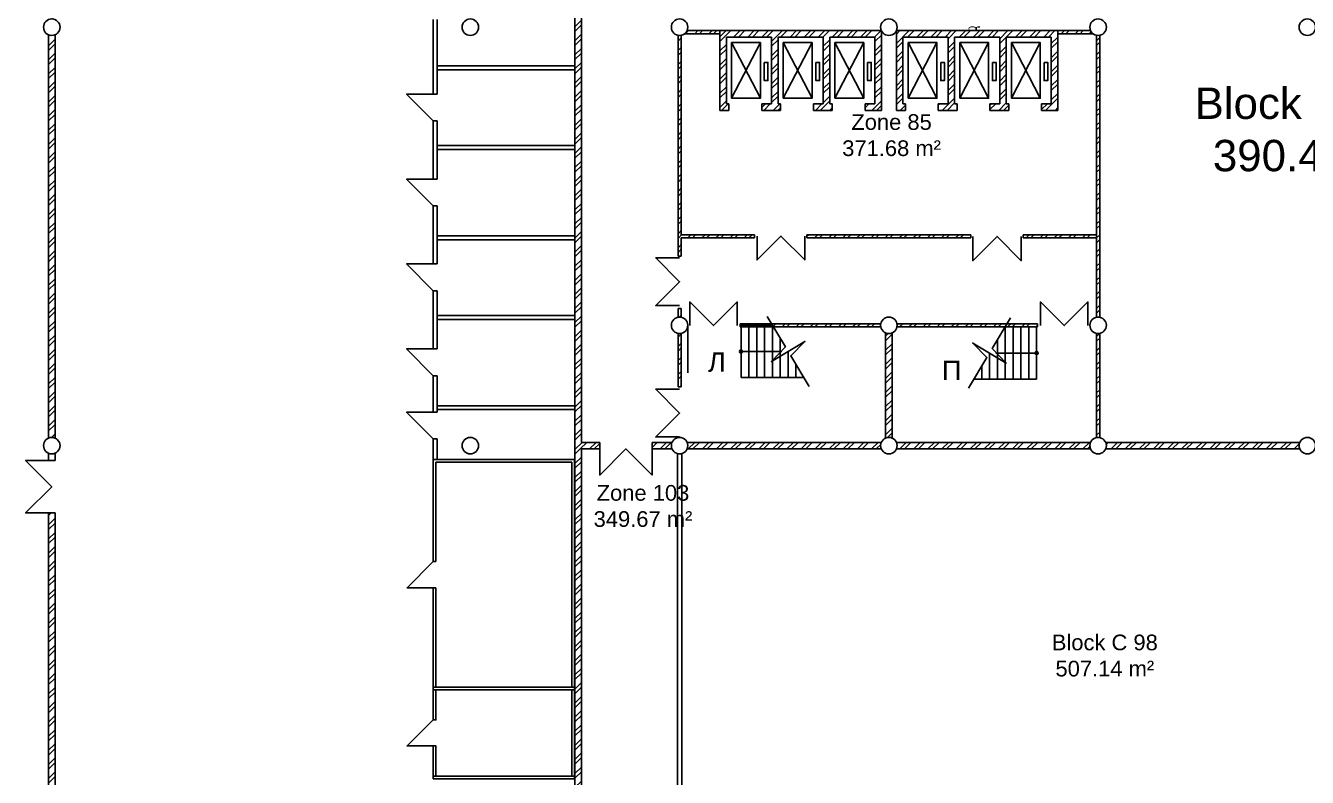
# Model space of a CAD drawing. Header units: metres. Extents: x 183920 to 185578, y 20757 to 21440.
# Drawn here: x 184386.37 to 184435.37, y 20862.68 to 20891.42 of the extents above; entities that cross this region are included whole.
import ezdxf

# ---------------------------------------------------------------- set-up
doc = ezdxf.new("R2010")
doc.units = ezdxf.units.M
for name, pattern in [('RayonDimensionSideLines', [0.02, 0, -0.02]), ('Style_10', [0]), ('Style_13', [0]), ('Style_9', [0])]:
    doc.linetypes.add(name, pattern=pattern)
for name, color, linetype, true_color in [('0_1', 7, 'Continuous', 0x000000), ('brick', 12, 'Continuous', 0xbd0000), ('COLON', 5, 'Continuous', 0x0000ff), ('COOL', 4, 'Continuous', 0x00ffff), ('DOORS', 8, 'Continuous', 0x414141), ('DRAW', 7, 'Continuous', 0xffffff), ('GKL', 5, 'Continuous', 0x0000ff), ('Import - Page 1', 7, 'Continuous', 0xff1493), ('Imported Drawing', 7, 'Continuous', 0x957bfc), ('Sanita', 4, 'Continuous', 0x00ffff), ('TEXT', 2, 'Continuous', 0xffff00), ('WALL', 7, 'Continuous', 0x000000), ('Zoning', 7, 'Continuous', 0x47d2e2)]:
    doc.layers.add(name, color=color, linetype=linetype, true_color=true_color)
doc.styles.add('Style_11', font='', dxfattribs={"height": 1.2})
doc.styles.add('Style_3', font='', dxfattribs={"height": 0.7417068750000001})
doc.styles.add('Style_31', font='', dxfattribs={"height": 0.288})
doc.styles.add('Zone text style', font='', dxfattribs={"height": 0.6})
doc.styles.get('Style_11').set_extended_font_data('arial')
doc.styles.get('Style_3').set_extended_font_data('arial')
doc.styles.get('Style_31').set_extended_font_data('arial')
doc.styles.get('Zone text style').set_extended_font_data('arial')
doc.dimstyles.new('Style_11', dxfattribs={"dimtxt": 0.288, "dimasz": 0.002, "dimexe": 0.002, "dimexo": 0, "dimgap": 0.001, "dimtad": 0, "dimtih": 1, "dimtoh": 1, "dimdec": 0, "dimrnd": 1, "dimzin": 0, "dimdsep": 46, "dimtxsty": 'Style_31', "dimcen": 0.09, "dimadec": 0, "dimazin": 0, "dimtfac": 1, "dimtdec": 4, "dimtix": 1, "dimtofl": 0, "dimtmove": 2, "dimatfit": 3, "dimfxl": 1, "dimtolj": 1, "dimtzin": 0, "dimlwd": 5, "dimlwe": 5, "dimarcsym": 0})
pattern_1 = [(45, (-3.600000000000116, 82), (-0.2694076836320746, 0.2694076836320746), []), (45, (-3.420394800000009, 82), (-0.2694076836320746, 0.2694076836320746), [])]

# ---------------------------------------------------------------- blocks, each defined once
blk = doc.blocks.new('*D94')
at = {"layer": 'Defpoints', "color": 0}
for p in [(184422.7016411919, 20891.23154259391), (184422.8523106351, 20891.36154259391), (184422.8523106351, 20891.23154259391)]:
    blk.add_point(p, dxfattribs=at)
at = {"layer": 'Sanita', "color": 0, "linetype": 'RayonDimensionSideLines', "lineweight": 5}
for p, q in [((184422.8523106351, 20891.36154259391), (184422.6996411919, 20891.36154259391)), ((184422.8523106351, 20891.23154259391), (184422.6996411919, 20891.23154259391))]:
    blk.add_line(p, q, dxfattribs=at)
at = {"layer": 'Sanita', "color": 0, "lineweight": 5}
blk.add_line((184422.7016411919, 20891.35954259391), (184422.7016411919, 20891.23354259391), dxfattribs=at)
at = {"layer": 'Sanita', "color": 0}
for points in [[(184422.7019745252, 20891.35954259391), (184422.7013078585, 20891.35954259391), (184422.7016411919, 20891.36154259391)], [(184422.7013078585, 20891.23354259391), (184422.7019745252, 20891.23354259391), (184422.7016411919, 20891.23154259391)]]:
    blk.add_solid(points, dxfattribs=at)
at = {"layer": 'Sanita', "color": 0, "insert": (184422.5566411919, 20891.29654259391), "char_height": 0.288, "attachment_point": 5, "rotation": 270, "style": 'Style_31'}
blk.add_mtext('\\A1;0 ', dxfattribs=at)

msp = doc.modelspace()

# ---------------------------------------------------------------- hatches: boundary and pattern name
at = {"layer": 'DRAW'}
h = msp.add_hatch(dxfattribs=at)
h.set_pattern_fill('PATTERN_0', color=256, scale=0.04, style=0, pattern_type=2)
h.set_pattern_definition(pattern_1)
edge = h.paths.add_edge_path(flags=0)
edge.add_line((184407.3674337186, 20875.23654259391), (184407.3674337186, 20909.23654259391))
edge.add_line((184407.3674337186, 20909.23654259391), (184403.6011001476, 20909.23654259391))
edge.add_arc((184403.3674337187, 20909.36154259386), 0.2649999999858998, 331.8554187007965, 360.0000000096405)
edge.add_arc((184403.3674337187, 20909.36154259395), 0.2649999999926821, 359.9999999907272, 388.1445812988359)
edge.add_line((184403.6011001476, 20909.48654259391), (184407.4974337186, 20909.48654259391))
edge.add_line((184407.4974337186, 20909.48654259391), (184407.6174337186, 20909.48654259391))
edge.add_line((184407.6174337186, 20909.48654259391), (184407.6174337186, 20875.48654259391))
edge.add_line((184407.6174337186, 20875.48654259391), (184408.3174337187, 20875.48654259391))
edge.add_line((184408.3174337187, 20875.48654259391), (184408.3174337187, 20875.23654259391))
edge.add_line((184408.3174337187, 20875.23654259391), (184407.6174337186, 20875.23654259391))
edge.add_line((184407.6174337186, 20875.23654259391), (184407.3674337186, 20875.23654259391))
edge.add_line((184407.3674337186, 20875.23654259391), (184407.3674337186, 20875.23654259391))
h = msp.add_hatch(dxfattribs=at)
h.set_pattern_fill('PATTERN_5', color=256, scale=0.04, style=0, pattern_type=2)
h.set_pattern_definition([(45, (-3.6, 82), (-0.2694076836320746, 0.2694076836320746), []), (45, (-3.420394800000009, 82), (-0.2694076836320746, 0.2694076836320746), [])])
edge = h.paths.add_edge_path(flags=0)
edge.add_arc((184387.3674337186, 20891.36154259391), 0.3149999999999634, 246.6201318842816, 293.3798681157184, ccw=False)
edge.add_line((184387.2424337186, 20891.07240594802), (184387.2424337186, 20875.65067923981))
edge.add_arc((184387.3674337186, 20875.36154259392), 0.3149999999990466, 66.62013188420951, 113.37986811579049, ccw=False)
edge.add_line((184387.4924337186, 20875.65067923981), (184387.4924337186, 20891.07240594802))
edge.add_line((184387.4924337186, 20891.07240594802), (184387.4924337186, 20891.07240594802))
edge = h.paths.add_edge_path(flags=0)
edge.add_line((184387.4924337186, 20899.36154259391), (184387.2424337186, 20899.36154259391))
edge.add_line((184387.2424337186, 20899.36154259391), (184387.2424337186, 20891.65067923981))
edge.add_spline(control_points=[(184387.2424337186, 20891.65067923981), (184387.3230891168, 20891.68554830574), (184387.4117783205, 20891.68554830575), (184387.4924337186, 20891.65067923981)], knot_values=[0, 0, 0, 0, 1, 1, 1, 1], degree=3, periodic=0)
edge.add_line((184387.4924337186, 20891.65067923981), (184387.4924337186, 20899.36154259391))
h = msp.add_hatch(dxfattribs=at)
h.set_pattern_fill('PATTERN_0', color=256, scale=0.04, style=0, pattern_type=2)
h.set_pattern_definition(pattern_1)
edge = h.paths.add_edge_path(flags=0)
edge.add_line((184412.9055103839, 20891.23154259391), (184411.6543570534, 20891.23154259391))
edge.add_arc((184411.3674337187, 20891.36154259388), 0.3149999999865073, 307.47199518745805, 335.62554204258583, ccw=False)
edge.add_line((184411.5590713976, 20891.11154259391), (184412.9055103839, 20891.11154259391))
edge.add_line((184412.9055103839, 20891.11154259391), (184412.9055103839, 20891.23154259391))
edge.add_line((184412.9055103839, 20891.23154259391), (184412.9055103839, 20891.23154259391))
h.paths.add_polyline_path([(184419.0805103839, 20891.23154259391), (184412.9055103839, 20891.23154259391), (184412.9055103839, 20888.18154259391), (184413.2505103839, 20888.18154259391), (184413.2505103839, 20888.43154259391), (184413.1555103839, 20888.43154259391), (184413.1555103839, 20890.98154259391), (184414.8805103839, 20890.98154259391), (184414.8805103839, 20888.43154259391), (184414.5105103839, 20888.43154259391), (184414.5105103839, 20888.18154259391), (184415.2255103839, 20888.18154259391), (184415.2255103839, 20888.43154259391), (184415.1305103839, 20888.43154259391), (184415.1305103839, 20890.98154259391), (184416.8555103839, 20890.98154259391), (184416.8555103839, 20888.43154259391), (184416.4855103839, 20888.43154259391), (184416.4855103839, 20888.18154259391), (184417.2005103839, 20888.18154259391), (184417.2005103839, 20888.43154259391), (184417.1055103839, 20888.43154259391), (184417.1055103839, 20890.98154259391), (184418.8305103839, 20890.98154259391), (184418.8305103839, 20888.43154259391), (184418.4605103839, 20888.43154259391), (184418.4605103839, 20888.18154259391), (184419.0805103839, 20888.18154259391), (184419.0805103839, 20891.23154259391)], flags=0)
h = msp.add_hatch(dxfattribs=at)
h.set_pattern_fill('PATTERN_0', color=256, scale=0.04, style=0, pattern_type=2)
h.set_pattern_definition(pattern_1)
h.paths.add_polyline_path([(184425.8293570534, 20891.23154259391), (184419.6543570534, 20891.23154259391), (184419.6543570534, 20888.18154259391), (184419.9993570534, 20888.18154259391), (184419.9993570534, 20888.43154259391), (184419.9043570534, 20888.43154259391), (184419.9043570534, 20890.98154259391), (184421.6293570534, 20890.98154259391), (184421.6293570534, 20888.43154259391), (184421.2593570534, 20888.43154259391), (184421.2593570534, 20888.18154259391), (184421.9743570534, 20888.18154259391), (184421.9743570534, 20888.43154259391), (184421.8793570534, 20888.43154259391), (184421.8793570534, 20890.98154259391), (184423.6043570534, 20890.98154259391), (184423.6043570534, 20888.43154259391), (184423.2343570534, 20888.43154259391), (184423.2343570534, 20888.18154259391), (184423.9493570534, 20888.18154259391), (184423.9493570534, 20888.43154259391), (184423.8543570534, 20888.43154259391), (184423.8543570534, 20890.98154259391), (184425.5793570534, 20890.98154259391), (184425.5793570534, 20888.43154259391), (184425.2093570534, 20888.43154259391), (184425.2093570534, 20888.18154259391), (184425.8293570534, 20888.18154259391), (184425.8293570534, 20891.23154259391)], flags=0)
h = msp.add_hatch(dxfattribs=at)
h.set_pattern_fill('PATTERN_0', color=256, scale=0.04, style=0, pattern_type=2)
h.set_pattern_definition(pattern_1)
edge = h.paths.add_edge_path(flags=0)
edge.add_line((184427.0805103839, 20891.23154259391), (184425.8293570534, 20891.23154259391))
edge.add_line((184425.8293570534, 20891.23154259391), (184425.8293570534, 20891.11154259391))
edge.add_line((184425.8293570534, 20891.11154259391), (184427.1757960397, 20891.11154259391))
edge.add_arc((184427.3674337187, 20891.36154259394), 0.3150000000238998, 204.3744579659453, 232.5280048210559, ccw=False)
edge.add_line((184427.0805103839, 20891.23154259391), (184427.0805103839, 20891.23154259391))
edge = h.paths.add_edge_path(flags=0)
edge.add_arc((184427.3674337186, 20891.36154259398), 0.3150000000641739, 259.01942457238783, 280.98057542761217, ccw=False)
edge.add_line((184427.3074337186, 20891.05230967199), (184427.3074337186, 20880.27077551583))
edge.add_arc((184427.3674337186, 20879.96154259385), 0.3150000000641739, 79.01942457238789, 100.98057542761222, ccw=False)
edge.add_line((184427.4274337187, 20880.27077551583), (184427.4274337187, 20891.05230967199))
edge.add_line((184427.4274337187, 20891.05230967199), (184427.4274337187, 20891.05230967199))
h = msp.add_hatch(dxfattribs=at)
h.set_pattern_fill('PATTERN_0', color=256, scale=0.04, style=0, pattern_type=2)
h.set_pattern_definition(pattern_1)
edge = h.paths.add_edge_path(flags=0)
edge.add_arc((184411.3674337186, 20891.36154259398), 0.3150000000640976, 259.0194246001772, 280.98057545540695, ccw=False)
edge.add_line((184411.3074337188, 20891.05230967196), (184411.3074337187, 20882.60600317081))
edge.add_line((184411.3074337187, 20882.60600317081), (184411.4274337187, 20882.60600317081))
edge.add_line((184411.4274337187, 20882.60600317081), (184411.4274337187, 20883.30154259391))
edge.add_line((184411.4274337187, 20883.30154259391), (184414.2375461641, 20883.30154259391))
edge.add_line((184414.2375461641, 20883.30154259391), (184414.2375461641, 20883.42154259391))
edge.add_line((184414.2375461641, 20883.42154259391), (184411.4274337187, 20883.42154259391))
edge.add_line((184411.4274337187, 20883.42154259391), (184411.4274337188, 20891.05230967202))
edge.add_line((184411.4274337188, 20891.05230967202), (184411.4274337188, 20891.05230967202))
h.paths.add_polyline_path([(184422.4977481762, 20883.42154259391), (184416.2375461641, 20883.42154259391), (184416.2375461641, 20883.30154259391), (184422.4977481762, 20883.30154259391), (184422.4977481762, 20883.42154259391)], flags=0)
h = msp.add_hatch(dxfattribs=at)
h.set_pattern_fill('PATTERN_0', color=256, scale=0.04, style=0, pattern_type=2)
h.set_pattern_definition(pattern_1)
h.paths.add_polyline_path([(184427.3074337186, 20883.42154259391), (184424.4977481762, 20883.42154259391), (184424.4977481762, 20883.30154259391), (184427.3074337186, 20883.30154259391), (184427.3074337186, 20883.42154259391)], flags=0)
h = msp.add_hatch(dxfattribs=at)
h.set_pattern_fill('PATTERN_0', color=256, scale=0.04, style=0, pattern_type=2)
h.set_pattern_definition(pattern_1)
edge = h.paths.add_edge_path(flags=0)
edge.add_line((184411.4274337187, 20880.60600317081), (184411.3074337186, 20880.60600317081))
edge.add_line((184411.3074337186, 20880.60600317081), (184411.3074337186, 20880.27077551583))
edge.add_arc((184411.3674337186, 20879.96154259385), 0.3150000000641739, 79.01942457238789, 100.98057542761222, ccw=False)
edge.add_line((184411.4274337187, 20880.27077551583), (184411.4274337187, 20880.60600317081))
edge.add_line((184411.4274337187, 20880.60600317081), (184411.4274337187, 20880.60600317081))
edge = h.paths.add_edge_path(flags=0)
edge.add_arc((184411.3674337186, 20879.96154259397), 0.315000000064174, 259.0194245723879, 280.98057542761217, ccw=False)
edge.add_line((184411.3074337186, 20879.65230967199), (184411.3074337186, 20877.92133939767))
edge.add_line((184411.3074337186, 20877.92133939767), (184411.4274337187, 20877.73046502602))
edge.add_line((184411.4274337187, 20877.73046502602), (184411.4274337187, 20879.65230967199))
edge.add_line((184411.4274337187, 20879.65230967199), (184411.4274337187, 20879.65230967199))
h.paths.add_polyline_path([(184411.4274337187, 20877.73046502602), (184411.3074337186, 20877.92133939767), (184411.3074337186, 20877.61154259391), (184411.4274337187, 20877.61154259391), (184411.4274337187, 20877.73046502602)], flags=0)
h = msp.add_hatch(dxfattribs=at)
h.set_pattern_fill('PATTERN_0', color=256, scale=0.04, style=0, pattern_type=2)
h.set_pattern_definition(pattern_1)
edge = h.paths.add_edge_path(flags=0)
edge.add_arc((184411.3674337187, 20875.36154259382), 0.3149999999796395, 336.6201319012836, 360.000000017073)
edge.add_arc((184411.3674337187, 20875.361542594), 0.314999999980621, 359.999999982964, 383.3798680986795)
edge.add_line((184411.6565703646, 20875.48654259391), (184419.0782970728, 20875.48654259391))
edge.add_arc((184419.3674337187, 20875.36154259393), 0.3149999999947218, 156.6201318885111, 180.0000000042605)
edge.add_arc((184419.3674337187, 20875.36154259389), 0.3149999999948597, 179.9999999957447, 203.3798681114838)
edge.add_line((184419.0782970728, 20875.23654259391), (184411.6565703646, 20875.23654259391))
edge.add_line((184411.6565703646, 20875.23654259391), (184411.6565703646, 20875.23654259391))
edge.add_line((184411.6565703646, 20875.23654259391), (184411.6565703646, 20875.23654259391))
edge = h.paths.add_edge_path(flags=0)
edge.add_arc((184419.3674337187, 20875.36154259382), 0.3149999999803135, 336.620131901309, 360.0000000170476)
edge.add_arc((184419.3674337187, 20875.361542594), 0.3149999999804691, 359.9999999829582, 383.3798680986851)
edge.add_line((184419.6565703646, 20875.48654259391), (184427.0782970728, 20875.48654259391))
edge.add_arc((184427.3674337187, 20875.36154259393), 0.3149999999954662, 156.620131888539, 180.0000000042325)
edge.add_arc((184427.3674337187, 20875.36154259389), 0.3149999999944064, 179.9999999957276, 203.3798681115009)
edge.add_line((184427.0782970728, 20875.23654259391), (184419.6565703646, 20875.23654259391))
edge.add_line((184419.6565703646, 20875.23654259391), (184419.6565703646, 20875.23654259391))
edge = h.paths.add_edge_path(flags=0)
edge.add_arc((184419.3674337186, 20875.36154259391), 0.3149999999999993, 66.62013188428438, 113.3798681157156, ccw=False)
edge.add_line((184419.4924337186, 20875.65067923981), (184419.4924337186, 20879.67240594802))
edge.add_arc((184419.3674337186, 20879.96154259392), 0.3149999999999999, 246.6201318842844, 293.3798681157155, ccw=False)
edge.add_line((184419.2424337186, 20879.67240594802), (184419.2424337186, 20875.65067923981))
edge.add_line((184419.2424337186, 20875.65067923981), (184419.2424337186, 20875.65067923981))
edge = h.paths.add_edge_path(flags=0)
edge.add_line((184413.6824337186, 20880.02154259391), (184419.0582007967, 20880.02154259391))
edge.add_arc((184419.3674337186, 20879.96154259405), 0.3149999999737261, 169.0194245978062, 180.0000000254398)
edge.add_arc((184419.3674337187, 20879.96154259377), 0.3149999999944932, 179.9999999742616, 190.9805754018307)
edge.add_line((184419.0582007967, 20879.90154259391), (184413.6824337186, 20879.90154259391))
edge.add_line((184413.6824337186, 20879.90154259391), (184413.6824337186, 20880.02154259391))
edge.add_line((184413.6824337186, 20880.02154259391), (184413.6824337186, 20880.02154259391))
edge = h.paths.add_edge_path(flags=0)
edge.add_line((184419.6766666406, 20880.02154259391), (184425.0524337187, 20880.02154259391))
edge.add_line((184425.0524337187, 20880.02154259391), (184425.0524337187, 20879.90154259391))
edge.add_line((184425.0524337187, 20879.90154259391), (184419.6766666406, 20879.90154259391))
edge.add_arc((184419.3674337186, 20879.96154259377), 0.3149999999938797, 349.0194245981586, 360.0000000257492)
edge.add_arc((184419.3674337187, 20879.96154259405), 0.3149999999743388, 359.9999999745709, 370.9805754021831)
edge.add_line((184419.6766666406, 20880.02154259391), (184419.6766666406, 20880.02154259391))
edge = h.paths.add_edge_path(flags=0)
edge.add_arc((184427.3674337187, 20875.36154259385), 0.3150000000641722, 79.01942457412468, 100.98057542934919, ccw=False)
edge.add_line((184427.4274337187, 20875.67077551583), (184427.4274337187, 20879.65230967199))
edge.add_arc((184427.3674337186, 20879.96154259397), 0.3150000000641741, 259.0194245723879, 280.98057542761217, ccw=False)
edge.add_line((184427.3074337186, 20879.65230967199), (184427.3074337186, 20875.67077551583))
edge.add_line((184427.3074337186, 20875.67077551583), (184427.3074337186, 20875.67077551583))
edge = h.paths.add_edge_path(flags=0)
edge.add_line((184410.3174337187, 20875.23654259391), (184410.3174337187, 20875.48654259391))
edge.add_line((184410.3174337187, 20875.48654259391), (184411.0782970728, 20875.48654259391))
edge.add_arc((184411.3674337187, 20875.36154259393), 0.3149999999951727, 156.620131888528, 180.0000000042436)
edge.add_arc((184411.3674337187, 20875.36154259389), 0.3149999999944067, 179.9999999957276, 203.3798681115009)
edge.add_line((184411.0782970728, 20875.23654259391), (184410.3174337187, 20875.23654259391))
edge.add_line((184410.3174337187, 20875.23654259391), (184410.3174337187, 20875.23654259391))
h = msp.add_hatch(dxfattribs=at)
h.set_pattern_fill('PATTERN_0', color=256, scale=0.04, style=0, pattern_type=2)
h.set_pattern_definition(pattern_1)
edge = h.paths.add_edge_path(flags=0)
edge.add_line((184411.6565703646, 20875.48654259391), (184419.0782970728, 20875.48654259391))
edge.add_arc((184419.3674337187, 20875.36154259393), 0.314999999994719, 156.6201318885109, 180.0000000042606)
edge.add_arc((184419.3674337187, 20875.36154259389), 0.3149999999948587, 179.9999999957447, 203.3798681114838)
edge.add_line((184419.0782970728, 20875.23654259391), (184411.6565703646, 20875.23654259391))
edge.add_arc((184411.3674337187, 20875.36154259382), 0.3149999999801614, 336.6201319013032, 360.0000000170534)
edge.add_arc((184411.3674337187, 20875.361542594), 0.3149999999806218, 359.999999982964, 383.3798680986794)
edge.add_line((184411.6565703646, 20875.48654259391), (184411.6565703646, 20875.48654259391))
edge = h.paths.add_edge_path(flags=0)
edge.add_line((184419.6565703646, 20875.48654259391), (184427.0782970728, 20875.48654259391))
edge.add_arc((184427.3674337187, 20875.36154259393), 0.314999999995479, 156.6201318885395, 180.000000004232)
edge.add_arc((184427.3674337187, 20875.36154259389), 0.3149999999944098, 179.9999999957278, 203.3798681115007)
edge.add_line((184427.0782970728, 20875.23654259391), (184419.6565703646, 20875.23654259391))
edge.add_arc((184419.3674337187, 20875.36154259382), 0.3149999999803135, 336.620131901309, 360.0000000170476)
edge.add_arc((184419.3674337187, 20875.361542594), 0.3149999999804691, 359.9999999829582, 383.3798680986851)
edge.add_line((184419.6565703646, 20875.48654259391), (184419.6565703646, 20875.48654259391))
edge = h.paths.add_edge_path(flags=0)
edge.add_arc((184419.3674337186, 20875.36154259391), 0.3150000000000039, 66.62013188428489, 113.37986811571531, ccw=False)
edge.add_line((184419.4924337186, 20875.65067923981), (184419.4924337186, 20879.67240594802))
edge.add_arc((184419.3674337186, 20879.96154259392), 0.3149999999999999, 246.6201318842844, 293.3798681157155, ccw=False)
edge.add_line((184419.2424337186, 20879.67240594802), (184419.2424337186, 20875.65067923981))
edge.add_line((184419.2424337186, 20875.65067923981), (184419.2424337186, 20875.65067923981))
edge = h.paths.add_edge_path(flags=0)
edge.add_line((184413.6824337186, 20880.02154259391), (184419.0582007967, 20880.02154259391))
edge.add_arc((184419.3674337186, 20879.96154259405), 0.3149999999737261, 169.0194245978062, 180.0000000254398)
edge.add_arc((184419.3674337187, 20879.96154259377), 0.3149999999944932, 179.9999999742616, 190.9805754018307)
edge.add_line((184419.0582007967, 20879.90154259391), (184413.6824337186, 20879.90154259391))
edge.add_line((184413.6824337186, 20879.90154259391), (184413.6824337186, 20880.02154259391))
edge.add_line((184413.6824337186, 20880.02154259391), (184413.6824337186, 20880.02154259391))
edge = h.paths.add_edge_path(flags=0)
edge.add_line((184419.6766666406, 20880.02154259391), (184425.0524337187, 20880.02154259391))
edge.add_line((184425.0524337187, 20880.02154259391), (184425.0524337187, 20879.90154259391))
edge.add_line((184425.0524337187, 20879.90154259391), (184419.6766666406, 20879.90154259391))
edge.add_arc((184419.3674337186, 20879.96154259377), 0.3149999999938797, 349.0194245981586, 360.0000000257492)
edge.add_arc((184419.3674337187, 20879.96154259405), 0.3149999999743388, 359.9999999745709, 370.9805754021831)
edge.add_line((184419.6766666406, 20880.02154259391), (184419.6766666406, 20880.02154259391))
h = msp.add_hatch(dxfattribs=at)
h.set_pattern_fill('PATTERN_0', color=256, scale=0.04, style=0, pattern_type=2)
h.set_pattern_definition(pattern_1)
edge = h.paths.add_edge_path(flags=0)
edge.add_arc((184451.3674337187, 20875.36154259382), 0.3149999999800261, 336.6201319012982, 360.0000000170584)
edge.add_arc((184451.3674337187, 20875.361542594), 0.3149999999813876, 359.9999999829927, 383.3798680986505)
edge.add_line((184451.6565703646, 20875.48654259391), (184467.0782970728, 20875.48654259391))
edge.add_arc((184467.3674337187, 20875.36154259393), 0.3149999999947458, 156.620131888512, 180.0000000042596)
edge.add_arc((184467.3674337187, 20875.36154259389), 0.3149999999952576, 179.9999999957597, 203.3798681114688)
edge.add_line((184467.0782970728, 20875.23654259391), (184451.6565703646, 20875.23654259391))
edge.add_line((184451.6565703646, 20875.23654259391), (184451.6565703646, 20875.23654259391))
edge.add_line((184451.6565703646, 20875.23654259391), (184451.6565703646, 20875.23654259391))
edge = h.paths.add_edge_path(flags=0)
edge.add_line((184435.6565703646, 20875.48654259391), (184443.7424337186, 20875.48654259391))
edge.add_line((184443.7424337186, 20875.48654259391), (184443.7424337186, 20875.23654259391))
edge.add_line((184443.7424337186, 20875.23654259391), (184435.6565703646, 20875.23654259391))
edge.add_arc((184435.3674337187, 20875.36154259382), 0.3149999999809274, 336.6201319013321, 360.0000000170245)
edge.add_arc((184435.3674337187, 20875.361542594), 0.3149999999798547, 359.9999999829351, 383.3798680987082)
edge.add_line((184435.6565703646, 20875.48654259391), (184435.6565703646, 20875.48654259391))
edge = h.paths.add_edge_path(flags=0)
edge.add_arc((184427.3674337187, 20875.36154259382), 0.3149999999798545, 336.6201319012917, 360.000000017065)
edge.add_arc((184427.3674337187, 20875.361542594), 0.3149999999809272, 359.9999999829755, 383.3798680986679)
edge.add_line((184427.6565703646, 20875.48654259391), (184435.0782970728, 20875.48654259391))
edge.add_arc((184435.3674337187, 20875.36154259393), 0.3149999999943999, 156.6201318884989, 180.0000000042726)
edge.add_arc((184435.3674337187, 20875.36154259389), 0.3149999999954841, 179.9999999957682, 203.3798681114603)
edge.add_line((184435.0782970728, 20875.23654259391), (184427.6565703646, 20875.23654259391))
edge.add_line((184427.6565703646, 20875.23654259391), (184427.6565703646, 20875.23654259391))
h = msp.add_hatch(dxfattribs=at)
h.set_pattern_fill('PATTERN_0', color=256, scale=0.04, style=0, pattern_type=2)
h.set_pattern_definition(pattern_1)
h.paths.add_polyline_path([(184407.3674337186, 20836.83958367584), (184407.6174337186, 20836.83958367584), (184407.6174337186, 20875.23654259391), (184407.3674337186, 20875.23654259391), (184407.3674337186, 20836.83958367584), (184407.3674337186, 20836.83958367584)], flags=0)
h = msp.add_hatch(dxfattribs=at)
h.set_pattern_fill('PATTERN_0', color=256, scale=0.04, style=0, pattern_type=2)
h.set_pattern_definition(pattern_1)
edge = h.paths.add_edge_path(flags=0)
edge.add_line((184387.4924337186, 20872.78654259391), (184387.2424337186, 20872.78654259391))
edge.add_line((184387.2424337186, 20872.78654259391), (184387.2424337186, 20859.59520902282))
edge.add_spline(control_points=[(184387.2424337186, 20859.59520902282), (184387.3218121606, 20859.63767256921), (184387.4130552767, 20859.63767256921), (184387.4924337186, 20859.59520902282)], knot_values=[0, 0, 0, 0, 1, 1, 1, 1], degree=3, periodic=0)
edge.add_line((184387.4924337186, 20859.59520902282), (184387.4924337186, 20872.78654259391))

# ---------------------------------------------------------------- linework, layer by layer
at = {"layer": '0_1', "linetype": 'Style_13'}
for points in [[(184414.4586619761, 20890.77109415014), (184413.3586619761, 20888.64609415014)], [(184413.3586619761, 20890.77109415014), (184414.4586619761, 20888.64609415014)], [(184415.3336619761, 20890.77109415014), (184416.4336619761, 20888.64609415014)], [(184416.4336619761, 20890.77109415014), (184415.3336619761, 20888.64609415014)], [(184418.4086619761, 20890.77109415014), (184417.3086619761, 20888.64609415014)], [(184417.3086619761, 20890.77109415014), (184418.4086619761, 20888.64609415014)], [(184421.2075086455, 20890.77109415014), (184420.1075086455, 20888.64609415014)], [(184420.1075086455, 20890.77109415014), (184421.2075086455, 20888.64609415014)], [(184423.1825086455, 20890.77109415014), (184422.0825086455, 20888.64609415014)], [(184422.0825086455, 20890.77109415014), (184423.1825086455, 20888.64609415014)], [(184424.0575086455, 20890.77109415014), (184425.1575086455, 20888.64609415014)], [(184425.1575086455, 20890.77109415014), (184424.0575086455, 20888.64609415014)]]:
    msp.add_lwpolyline(points, dxfattribs=at)
for points in [[(184413.3586619761, 20888.64609415014), (184413.3586619761, 20890.77109415014), (184414.4586619761, 20890.77109415014), (184414.4586619761, 20888.64609415014), (184413.3586619761, 20888.64609415014)], [(184415.3336619761, 20888.64609415014), (184415.3336619761, 20890.77109415014), (184416.4336619761, 20890.77109415014), (184416.4336619761, 20888.64609415014), (184415.3336619761, 20888.64609415014)], [(184417.3086619761, 20888.64609415014), (184417.3086619761, 20890.77109415014), (184418.4086619761, 20890.77109415014), (184418.4086619761, 20888.64609415014), (184417.3086619761, 20888.64609415014)], [(184420.1075086455, 20888.64609415014), (184420.1075086455, 20890.77109415014), (184421.2075086455, 20890.77109415014), (184421.2075086455, 20888.64609415014), (184420.1075086455, 20888.64609415014)], [(184422.0825086455, 20888.64609415014), (184422.0825086455, 20890.77109415014), (184423.1825086455, 20890.77109415014), (184423.1825086455, 20888.64609415014), (184422.0825086455, 20888.64609415014)], [(184424.0575086455, 20888.64609415014), (184424.0575086455, 20890.77109415014), (184425.1575086455, 20890.77109415014), (184425.1575086455, 20888.64609415014), (184424.0575086455, 20888.64609415014)], [(184414.6032382663, 20890.01335713411), (184414.7458819726, 20890.01335713411), (184414.7458819726, 20889.31956398287), (184414.6032382663, 20889.31956398287), (184414.6032382663, 20890.01335713411)], [(184416.5782382663, 20890.01335713411), (184416.7208819726, 20890.01335713411), (184416.7208819726, 20889.31956398287), (184416.5782382663, 20889.31956398287), (184416.5782382663, 20890.01335713411)], [(184418.5532382663, 20890.01335713411), (184418.6958819726, 20890.01335713411), (184418.6958819726, 20889.31956398287), (184418.5532382663, 20889.31956398287), (184418.5532382663, 20890.01335713411)], [(184421.3520849357, 20890.01335713411), (184421.4947286421, 20890.01335713411), (184421.4947286421, 20889.31956398287), (184421.3520849357, 20889.31956398287), (184421.3520849357, 20890.01335713411)], [(184423.3270849357, 20890.01335713411), (184423.4697286421, 20890.01335713411), (184423.4697286421, 20889.31956398287), (184423.3270849357, 20889.31956398287), (184423.3270849357, 20890.01335713411)], [(184425.3020849357, 20890.01335713411), (184425.444728642, 20890.01335713411), (184425.444728642, 20889.31956398287), (184425.3020849357, 20889.31956398287), (184425.3020849357, 20890.01335713411)]]:
    msp.add_lwpolyline(points, close=True, dxfattribs=at)
at = {"layer": 'brick', "linetype": 'Style_13'}
for points in [[(184407.6174337186, 20875.48654259391), (184407.6174337186, 20909.48654259391)], [(184407.3674337186, 20836.84158367584), (184407.3674337186, 20909.23654259391)], [(184412.9055103839, 20891.23154259391), (184411.6543570534, 20891.23154259391)], [(184412.9055103839, 20888.18154259391), (184412.9055103839, 20891.23154259391)], [(184412.9055103839, 20891.23154259391), (184419.0805103839, 20891.23154259391)], [(184419.0805103839, 20888.18154259391), (184419.0805103839, 20891.23154259391)], [(184419.6543570534, 20891.23154259391), (184427.0805103839, 20891.23154259391)], [(184419.6543570534, 20888.18154259391), (184419.6543570534, 20891.23154259391)], [(184425.8293570534, 20888.18154259391), (184425.8293570534, 20891.23154259391)], [(184387.2424337186, 20875.65067923981), (184387.2424337186, 20891.07240594802)], [(184387.4924337186, 20875.65067923981), (184387.4924337186, 20891.07240594802)], [(184411.3074337188, 20891.05230967196), (184411.3074337187, 20882.60600317081)], [(184411.4274337188, 20891.05230967202), (184411.4274337187, 20883.42154259391)], [(184412.9055103839, 20891.11154259391), (184411.5590713976, 20891.11154259391)], [(184413.1555103839, 20888.43154259391), (184413.1555103839, 20890.98154259391)], [(184413.1555103839, 20890.98154259391), (184414.8805103839, 20890.98154259391)], [(184414.8805103839, 20888.43154259391), (184414.8805103839, 20890.98154259391)], [(184415.1305103839, 20888.43154259391), (184415.1305103839, 20890.98154259391)], [(184415.1305103839, 20890.98154259391), (184416.8555103839, 20890.98154259391)], [(184416.8555103839, 20888.43154259391), (184416.8555103839, 20890.98154259391)], [(184417.1055103839, 20888.43154259391), (184417.1055103839, 20890.98154259391)], [(184417.1055103839, 20890.98154259391), (184418.8305103839, 20890.98154259391)], [(184418.8305103839, 20888.43154259391), (184418.8305103839, 20890.98154259391)], [(184419.9043570534, 20888.43154259391), (184419.9043570534, 20890.98154259391)], [(184419.9043570534, 20890.98154259391), (184421.6293570534, 20890.98154259391)], [(184421.6293570534, 20888.43154259391), (184421.6293570534, 20890.98154259391)], [(184421.8793570534, 20888.43154259391), (184421.8793570534, 20890.98154259391)], [(184421.8793570534, 20890.98154259391), (184423.6043570534, 20890.98154259391)], [(184423.6043570534, 20888.43154259391), (184423.6043570534, 20890.98154259391)], [(184423.8543570534, 20888.43154259391), (184423.8543570534, 20890.98154259391)], [(184423.8543570534, 20890.98154259391), (184425.5793570534, 20890.98154259391)], [(184425.5793570534, 20888.43154259391), (184425.5793570534, 20890.98154259391)], [(184425.8293570534, 20891.11154259391), (184427.1757960397, 20891.11154259391)], [(184427.3074337186, 20891.05230967199), (184427.3074337186, 20880.27077551583)], [(184427.4274337187, 20891.05230967199), (184427.4274337187, 20880.27077551583)], [(184413.1555103839, 20888.43154259391), (184413.2505103839, 20888.43154259391)], [(184413.2505103839, 20888.43154259391), (184413.2505103839, 20888.18154259391)], [(184414.5105103839, 20888.43154259391), (184414.5105103839, 20888.18154259391)], [(184414.5105103839, 20888.43154259391), (184414.8805103839, 20888.43154259391)], [(184415.1305103839, 20888.43154259391), (184415.2255103839, 20888.43154259391)], [(184415.1305103839, 20888.43154259391), (184415.2255103839, 20888.43154259391)], [(184415.2255103839, 20888.43154259391), (184415.2255103839, 20888.18154259391)], [(184416.4855103839, 20888.43154259391), (184416.8555103839, 20888.43154259391)], [(184416.4855103839, 20888.43154259391), (184416.4855103839, 20888.18154259391)], [(184417.1055103839, 20888.43154259391), (184417.2005103839, 20888.43154259391)], [(184417.2005103839, 20888.43154259391), (184417.2005103839, 20888.18154259391)], [(184418.4605103839, 20888.43154259391), (184418.8305103839, 20888.43154259391)], [(184418.4605103839, 20888.43154259391), (184418.4605103839, 20888.18154259391)], [(184419.9043570534, 20888.43154259391), (184419.9993570534, 20888.43154259391)], [(184419.9993570534, 20888.43154259391), (184419.9993570534, 20888.18154259391)], [(184421.2593570534, 20888.43154259391), (184421.6293570534, 20888.43154259391)], [(184421.2593570534, 20888.43154259391), (184421.2593570534, 20888.18154259391)], [(184421.8793570534, 20888.43154259391), (184421.9743570534, 20888.43154259391)], [(184421.8793570534, 20888.43154259391), (184421.9743570534, 20888.43154259391)], [(184421.9743570534, 20888.43154259391), (184421.9743570534, 20888.18154259391)], [(184423.2343570534, 20888.43154259391), (184423.2343570534, 20888.18154259391)], [(184423.2343570534, 20888.43154259391), (184423.6043570534, 20888.43154259391)], [(184423.8543570534, 20888.43154259391), (184423.9493570534, 20888.43154259391)], [(184423.9493570534, 20888.43154259391), (184423.9493570534, 20888.18154259391)], [(184425.2093570534, 20888.43154259391), (184425.5793570534, 20888.43154259391)], [(184425.2093570534, 20888.43154259391), (184425.2093570534, 20888.18154259391)], [(184412.9055103839, 20888.18154259391), (184413.2505103839, 20888.18154259391)], [(184414.5105103839, 20888.18154259391), (184415.2255103839, 20888.18154259391)], [(184415.1305103839, 20888.18154259391), (184415.2255103839, 20888.18154259391)], [(184416.4855103839, 20888.18154259391), (184417.2005103839, 20888.18154259391)], [(184418.4605103839, 20888.18154259391), (184419.0805103839, 20888.18154259391)], [(184419.6543570534, 20888.18154259391), (184419.9993570534, 20888.18154259391)], [(184421.2593570534, 20888.18154259391), (184421.9743570534, 20888.18154259391)], [(184421.8793570534, 20888.18154259391), (184421.9743570534, 20888.18154259391)], [(184423.2343570534, 20888.18154259391), (184423.9493570534, 20888.18154259391)], [(184425.2093570534, 20888.18154259391), (184425.8293570534, 20888.18154259391)], [(184411.4274337187, 20883.42154259391), (184414.2375461641, 20883.42154259391)], [(184414.2375461641, 20883.42154259391), (184414.2375461641, 20883.30154259391)], [(184416.2375461641, 20883.42154259391), (184422.4977481762, 20883.42154259391)], [(184416.2375461641, 20883.42154259391), (184416.2375461641, 20883.30154259391)], [(184422.4977481762, 20883.42154259391), (184422.4977481762, 20883.30154259391)], [(184424.4977481762, 20883.42154259391), (184424.4977481762, 20883.30154259391)], [(184424.4977481762, 20883.42154259391), (184427.3074337186, 20883.42154259391)], [(184411.4274337187, 20883.30154259391), (184414.2375461641, 20883.30154259391)], [(184411.4274337187, 20883.30154259391), (184411.4274337187, 20882.60600317081)], [(184416.2375461641, 20883.30154259391), (184422.4977481762, 20883.30154259391)], [(184424.4977481762, 20883.30154259391), (184427.3074337186, 20883.30154259391)], [(184411.4274337187, 20882.60600317081), (184411.3074337186, 20882.60600317081)], [(184411.3074337186, 20880.60600317081), (184411.3074337186, 20880.27077551583)], [(184411.4274337187, 20880.60600317081), (184411.3074337186, 20880.60600317081)], [(184411.4274337187, 20880.60600317081), (184411.4274337187, 20880.27077551583)], [(184413.6824337186, 20880.02154259391), (184419.0582007967, 20880.02154259391)], [(184413.6824337186, 20879.90154259391), (184413.6824337186, 20880.02154259391)], [(184413.6824337186, 20879.90154259391), (184419.0582007967, 20879.90154259391)], [(184419.6766666406, 20880.02154259391), (184425.0524337187, 20880.02154259391)], [(184419.6766666406, 20879.90154259391), (184425.0524337187, 20879.90154259391)], [(184425.0524337187, 20879.90154259391), (184425.0524337187, 20880.02154259391)], [(184411.3074337186, 20879.65230967199), (184411.3074337186, 20877.61154259391)], [(184411.4274337187, 20879.65230967199), (184411.4274337187, 20877.61154259391)], [(184419.2424337186, 20879.65230967199), (184419.2424337186, 20875.65067923981)], [(184419.4924337186, 20879.65230967199), (184419.4924337186, 20875.65067923981)], [(184427.3074337186, 20879.65230967199), (184427.3074337186, 20875.67077551583)], [(184427.4274337187, 20879.65230967199), (184427.4274337187, 20875.67077551583)], [(184411.3074337186, 20877.61154259391), (184411.4274337187, 20877.61154259391)], [(184407.6174337186, 20875.48654259391), (184408.3174337187, 20875.48654259391)], [(184408.3174337187, 20875.48654259391), (184408.3174337187, 20875.23654259391)], [(184410.3174337187, 20875.48654259391), (184411.0782970728, 20875.48654259391)], [(184410.3174337187, 20875.48654259391), (184410.3174337187, 20875.23654259391)], [(184411.6565703646, 20875.48654259391), (184419.0782970728, 20875.48654259391)], [(184419.6565703646, 20875.48654259391), (184427.0782970728, 20875.48654259391)], [(184427.6565703646, 20875.48654259391), (184435.0782970728, 20875.48654259391)], [(184387.2424337186, 20874.78654259391), (184387.2424337186, 20875.07240594802)], [(184387.4924337186, 20874.78654259391), (184387.4924337186, 20875.07240594802)], [(184407.6174337186, 20875.23654259391), (184408.3174337187, 20875.23654259391)], [(184407.6174337186, 20836.84158367584), (184407.6174337186, 20875.23654259391)], [(184410.3174337187, 20875.23654259391), (184411.0582007967, 20875.23654259391)], [(184411.6766666406, 20875.23654259391), (184419.0782970728, 20875.23654259391)], [(184419.6565703646, 20875.23654259391), (184427.0782970728, 20875.23654259391)], [(184427.6565703646, 20875.23654259391), (184435.0782970728, 20875.23654259391)], [(184387.2424337186, 20874.78654259391), (184387.4924337186, 20874.78654259391)], [(184387.2424337186, 20859.59520902282), (184387.2424337186, 20872.78654259391)], [(184387.2424337186, 20872.78654259391), (184387.4924337186, 20872.78654259391)], [(184387.4924337186, 20859.59520902282), (184387.4924337186, 20872.78654259391)]]:
    msp.add_lwpolyline(points, dxfattribs=at)
at = {"layer": 'COLON', "linetype": 'Style_9'}
for points in [[(184387.0524337187, 20891.36154259391, 0.9999999999999999), (184387.6824337186, 20891.36154259391, 0.9999999999999999), (184387.0524337187, 20891.36154259391)], [(184403.0524337187, 20891.36154259391, 0.9999999999999999), (184403.6824337186, 20891.36154259391, 0.9999999999999999), (184403.0524337187, 20891.36154259391)], [(184411.0524337187, 20891.36154259391, 0.9999999999999999), (184411.6824337186, 20891.36154259391, 0.9999999999999999), (184411.0524337187, 20891.36154259391)], [(184419.0524337187, 20891.36154259391, 0.9999999999999999), (184419.6824337186, 20891.36154259391, 0.9999999999999999), (184419.0524337187, 20891.36154259391)], [(184427.0524337187, 20891.36154259391, 0.9999999999999999), (184427.6824337186, 20891.36154259391, 0.9999999999999999), (184427.0524337187, 20891.36154259391)], [(184435.0524337187, 20891.36154259391, 0.9999999999999999), (184435.6824337186, 20891.36154259391, 0.9999999999999999), (184435.0524337187, 20891.36154259391)], [(184411.0524337187, 20879.96154259391, 0.9999999999999999), (184411.6824337186, 20879.96154259391, 0.9999999999999999), (184411.0524337187, 20879.96154259391)], [(184419.0524337187, 20879.96154259391, 0.9999999999999999), (184419.6824337186, 20879.96154259391, 0.9999999999999999), (184419.0524337187, 20879.96154259391)], [(184427.0524337187, 20879.96154259391, 0.9999999999999999), (184427.6824337186, 20879.96154259391, 0.9999999999999999), (184427.0524337187, 20879.96154259391)], [(184387.0524337187, 20875.36154259391, 0.9999999999999999), (184387.6824337186, 20875.36154259391, 0.9999999999999999), (184387.0524337187, 20875.36154259391)], [(184403.0524337187, 20875.36154259391, 0.9999999999999999), (184403.6824337186, 20875.36154259391, 0.9999999999999999), (184403.0524337187, 20875.36154259391)], [(184411.0524337187, 20875.36154259391, 0.9999999999999999), (184411.6824337186, 20875.36154259391, 0.9999999999999999), (184411.0524337187, 20875.36154259391)], [(184419.0524337187, 20875.36154259391, 0.9999999999999999), (184419.6824337186, 20875.36154259391, 0.9999999999999999), (184419.0524337187, 20875.36154259391)], [(184427.0524337187, 20875.36154259391, 0.9999999999999999), (184427.6824337186, 20875.36154259391, 0.9999999999999999), (184427.0524337187, 20875.36154259391)], [(184435.0524337187, 20875.36154259391, 0.9999999999999999), (184435.6824337186, 20875.36154259391, 0.9999999999999999), (184435.0524337187, 20875.36154259391)]]:
    msp.add_lwpolyline(points, format="xyb", close=True, dxfattribs=at)
at = {"layer": 'COOL', "linetype": 'Style_13'}
for points in [[(184401.9524337186, 20874.82654259773), (184407.3524337187, 20874.82654259773)], [(184401.9524337186, 20870.92654259773), (184401.9524337186, 20874.82654259773)], [(184407.2524337186, 20874.72654259773), (184402.0524337186, 20874.72654259773)], [(184402.0524337186, 20874.72654259773), (184402.0524337186, 20870.92654259773)], [(184407.2524337186, 20866.12654259773), (184407.2524337186, 20874.72654259773)], [(184407.3524337187, 20874.82654259773), (184407.3524337187, 20866.12654259773)], [(184401.9524337186, 20869.92654259773), (184400.9524337186, 20869.92654259773), (184401.9524337186, 20870.92654259773)], [(184402.0524337186, 20870.92654259773), (184401.9524337186, 20870.92654259773)], [(184401.9524337186, 20869.92654259773), (184402.0524337186, 20869.92654259773)], [(184401.9524337186, 20866.12654259773), (184401.9524337186, 20869.92654259773)], [(184402.0524337186, 20869.92654259773), (184402.0524337186, 20866.12654259773)], [(184401.9524337186, 20863.87654259773), (184400.9524337186, 20863.87654259773), (184401.9524337186, 20864.87654259773)]]:
    msp.add_lwpolyline(points, dxfattribs=at)
for points in [[(184407.3524337187, 20866.02654259773), (184401.9524337186, 20866.02654259773), (184401.9524337186, 20866.12654259773), (184407.3524337187, 20866.12654259773), (184407.3524337187, 20866.02654259773)], [(184401.9524337186, 20864.87654259773), (184402.0524337186, 20864.87654259773), (184402.0524337186, 20866.02654259773), (184401.9524337186, 20866.02654259773), (184401.9524337186, 20864.87654259773)], [(184407.2524337186, 20862.72654259773), (184407.3524337187, 20862.72654259773), (184407.3524337187, 20866.02654259773), (184407.2524337186, 20866.02654259773), (184407.2524337186, 20862.72654259773)], [(184401.9524337186, 20862.72654259773), (184402.0524337186, 20862.72654259773), (184402.0524337186, 20863.87654259773), (184401.9524337186, 20863.87654259773), (184401.9524337186, 20862.72654259773)], [(184407.3524337187, 20862.62654259773), (184401.9524337186, 20862.62654259773), (184401.9524337186, 20862.72654259773), (184407.3524337187, 20862.72654259773), (184407.3524337187, 20862.62654259773)]]:
    msp.add_lwpolyline(points, close=True, dxfattribs=at)
at = {"layer": 'DOORS', "linetype": 'Style_13'}
for points in [[(184401.9524337186, 20888.79654252286), (184400.9324337186, 20888.79654252286), (184401.9524337186, 20887.77654252286)], [(184401.9524337186, 20885.5465424868), (184400.9324337186, 20885.5465424868), (184401.9524337186, 20884.5265424868)], [(184414.3331266181, 20883.37409083606), (184414.3331266181, 20882.46407154392), (184415.2431459102, 20883.37409083606), (184416.1531652024, 20882.46407154392), (184416.1531652024, 20883.37409083606)], [(184422.5729412668, 20883.36069846995), (184422.5729412668, 20882.43092334298), (184423.5027163938, 20883.36069846995), (184424.4324915208, 20882.43092334298), (184424.4324915208, 20883.36069846995)], [(184411.3654815708, 20880.71806517608), (184410.4534184503, 20880.71806517608), (184411.3654815708, 20881.63012829659), (184410.4534184503, 20882.54219141711), (184411.3654815708, 20882.54219141711)], [(184401.9524337186, 20882.30654259391), (184400.9324337186, 20882.30654259391), (184401.9524337186, 20881.28654259391)], [(184411.7578271145, 20879.95295973458), (184411.7578271145, 20880.85950433114), (184412.6643717111, 20879.95295973458), (184413.5709163076, 20880.85950433114), (184413.5709163076, 20879.95295973458)], [(184426.9770403228, 20879.95295973458), (184426.9770403228, 20880.85950433114), (184426.0704957262, 20879.95295973458), (184425.1639511297, 20880.85950433114), (184425.1639511297, 20879.95295973458)], [(184411.6824337186, 20879.96154259391), (184411.6824337186, 20878.1395026285)], [(184401.9524337186, 20879.05654259391), (184400.9324337186, 20879.05654259391), (184401.9524337186, 20878.03654259391)], [(184411.3654815708, 20875.69570486814), (184410.4534184503, 20875.69570486814), (184411.3654815708, 20876.60776798866), (184410.4534184503, 20877.51983110918), (184411.3654815708, 20877.51983110918)], [(184401.9524337186, 20876.63654259391), (184400.9324337186, 20876.63654259391), (184401.9524337186, 20875.61654259391)], [(184408.3174337187, 20875.23654259391), (184408.3174337187, 20874.23654259391), (184409.3174337187, 20875.23654259391), (184410.3174337187, 20874.23654259391), (184410.3174337187, 20875.23654259391)]]:
    msp.add_lwpolyline(points, dxfattribs=at)
at = {"layer": 'DOORS', "linetype": 'Style_10'}
msp.add_lwpolyline([(184387.3674337186, 20872.78654259391), (184386.3674337186, 20872.78654259391), (184387.3674337186, 20873.78654259391), (184386.3674337186, 20874.78654259391), (184387.3674337186, 20874.78654259391)], dxfattribs=at)
at = {"layer": 'GKL', "linetype": 'Style_13'}
for points in [[(184401.9524337186, 20891.65654259391), (184401.9524337186, 20888.79654259391)], [(184402.1024337186, 20891.65654259391), (184402.1024337186, 20888.79654259391)], [(184402.1024337186, 20889.88654259391), (184407.3674337186, 20889.88654259391)], [(184402.1024337186, 20889.73654259391), (184407.3674337186, 20889.73654259391)], [(184401.9524337186, 20888.79654259391), (184402.1024337186, 20888.79654259391)], [(184401.9524337186, 20887.77654259391), (184402.1024337186, 20887.77654259391)], [(184401.9524337186, 20887.77654259391), (184401.9524337186, 20885.54654259391)], [(184402.1024337186, 20887.77654259391), (184402.1024337186, 20885.54654259391)], [(184402.1024337186, 20886.83654259391), (184407.3674337186, 20886.83654259391)], [(184402.1024337186, 20886.68654259391), (184407.3674337186, 20886.68654259391)], [(184401.9524337186, 20885.54654259391), (184402.1024337186, 20885.54654259391)], [(184401.9524337186, 20884.52654259391), (184402.1024337186, 20884.52654259391)], [(184401.9524337186, 20884.52654259391), (184401.9524337186, 20882.30404263028)], [(184402.1024337186, 20884.52654259391), (184402.1024337186, 20882.30654259391)], [(184402.1024337186, 20883.38654259391), (184407.3674337186, 20883.38654259391)], [(184402.1024337186, 20883.23654259391), (184407.3674337186, 20883.23654259391)], [(184401.9524337186, 20882.30654259391), (184402.1024337186, 20882.30654259391)], [(184401.9524337186, 20881.28654259391), (184401.9524337186, 20879.05654259391)], [(184401.9524337186, 20881.28654259391), (184402.1024337186, 20881.28654259391)], [(184402.1024337186, 20881.28654259391), (184402.1024337186, 20879.05654259391)], [(184402.1024337186, 20880.33654259391), (184407.3674337186, 20880.33654259391)], [(184402.1024337186, 20880.18654259391), (184407.3674337186, 20880.18654259391)], [(184401.9524337186, 20879.05654259391), (184402.1024337186, 20879.05654259391)], [(184401.9524337186, 20878.03654259391), (184402.1024337186, 20878.03654259391)], [(184401.9524337186, 20878.03654259391), (184401.9524337186, 20876.63654259391)], [(184402.1024337186, 20878.03654259391), (184402.1024337186, 20876.63654259391)], [(184401.9524337186, 20876.63654259391), (184402.1024337186, 20876.63654259391)], [(184402.1024337186, 20876.88654259391), (184407.3674337186, 20876.88654259391)], [(184402.1024337186, 20876.73654259391), (184407.3674337186, 20876.73654259391)], [(184401.9524337186, 20875.61654259391), (184401.9524337186, 20874.82654259773)], [(184401.9524337186, 20875.61654259391), (184402.1024337186, 20875.61654259391)], [(184402.1024337186, 20875.61654259391), (184402.1024337186, 20874.82654259773)], [(184411.2824337186, 20843.59520902282), (184411.2824337186, 20875.05822757615)], [(184411.4524337187, 20859.44654259391), (184411.4524337187, 20875.05822757615)]]:
    msp.add_lwpolyline(points, dxfattribs=at)
at = {"layer": 'WALL', "linetype": 'Style_13'}
for points in [[(184413.7174337186, 20877.96154259391), (184413.7174337186, 20879.96154259391)], [(184413.7174337186, 20879.96154259391), (184414.9174337187, 20879.96154259391)], [(184414.0174337187, 20877.96154259391), (184414.0174337187, 20879.96154259391)], [(184414.3174337187, 20877.96154259391), (184414.3174337187, 20879.96154259391)], [(184414.6174337186, 20877.96154259391), (184414.6174337186, 20879.96154259391)], [(184414.7116354165, 20880.30453976419), (184415.4145345676, 20879.13304117905), (184414.8773922855, 20878.57751773401), (184416.1574751518, 20879.34556745382), (184415.6203328697, 20878.79004400877), (184416.3232320208, 20877.61854542363)], [(184414.9174337187, 20877.96154259391), (184414.9174337187, 20879.96154259391)], [(184424.0232320208, 20880.2445397642), (184423.3203328697, 20879.07304117905), (184423.8574751518, 20878.51751773401), (184422.5773922855, 20879.28556745382), (184423.1145345676, 20878.73004400877), (184422.4116354165, 20877.55854542363)], [(184423.8174337187, 20877.90154259391), (184423.8174337187, 20879.90154259391)], [(184423.8174337187, 20879.90154259391), (184425.0174337187, 20879.90154259391)], [(184424.1174337186, 20877.90154259391), (184424.1174337186, 20879.90154259391)], [(184424.4174337187, 20877.90154259391), (184424.4174337187, 20879.90154259391)], [(184424.7174337186, 20877.90154259391), (184424.7174337186, 20879.90154259391)], [(184425.0174337187, 20877.90154259391), (184425.0174337187, 20879.90154259391)], [(184415.2174337186, 20877.96154259391), (184415.2174337186, 20879.46154259391)], [(184423.5174337187, 20877.90154259391), (184423.5174337187, 20879.40154259391)], [(184413.7174337186, 20878.96154259391), (184414.2765603081, 20878.96154259391), (184415.2765603081, 20878.96154259391)], [(184415.5174337187, 20877.96154259391), (184415.5174337187, 20878.96154259391)], [(184423.2174337186, 20877.90154259391), (184423.2174337186, 20878.90154259391)], [(184425.0174337187, 20878.90154259391), (184424.4583071292, 20878.90154259391), (184423.4583071292, 20878.90154259391)], [(184415.8174337187, 20877.96154259391), (184415.8174337187, 20878.46154259391)], [(184413.7174337186, 20877.96154259391), (184416.1174337186, 20877.96154259391)], [(184422.9174337187, 20877.90154259391), (184422.9174337187, 20878.40154259391)], [(184425.0174337187, 20877.90154259391), (184422.6174337186, 20877.90154259391)]]:
    msp.add_lwpolyline(points, dxfattribs=at)
for points in [[(184413.6574337186, 20878.96154259391, -1), (184413.7774337186, 20878.96154259391, -1), (184413.6574337186, 20878.96154259391)], [(184425.0774337187, 20878.90154259391, 1), (184424.9574337187, 20878.90154259391, 1), (184425.0774337187, 20878.90154259391)]]:
    msp.add_lwpolyline(points, format="xyb", close=True, dxfattribs=at)

# ---------------------------------------------------------------- texts
at = {"layer": 'Import - Page 1', "insert": (184435.528227345, 20887.44439418376), "char_height": 1.2, "width": 10.52692307692308, "attachment_point": 5, "style": 'Style_11'}
msp.add_mtext('Block B 104\\P390.47 m²', dxfattribs=at)
at = {"layer": 'Imported Drawing', "char_height": 0.6, "width": 5.263461538461538, "attachment_point": 5, "style": 'Zone text style'}
for s, insert in [('Zone 85\\P371.68 m²', (184419.4718121536, 20887.23033183416)), ('Zone 103\\P349.67 m²', (184409.9686806085, 20873.05092205078))]:
    msp.add_mtext(s, dxfattribs=dict(at, insert=insert))
at = {"layer": 'TEXT', "char_height": 0.7417068750000001, "width": 0.629993689064504, "attachment_point": 8, "style": 'Style_3'}
for s, insert in [('Л', (184412.7957552947, 20878.17614799469)), ('П', (184421.770143604, 20877.86927326518))]:
    msp.add_mtext(s, dxfattribs=dict(at, insert=insert))
at = {"layer": 'Zoning', "insert": (184427.6241973649, 20867.33162867326), "char_height": 0.6, "width": 5.263461538461538, "attachment_point": 5, "style": 'Zone text style'}
msp.add_mtext('Block C 98\\P507.14 m²', dxfattribs=at)

# ---------------------------------------------------------------- dimensions: what is measured, and where the dimension line sits
at = {"layer": 'Sanita'}
dim = msp.add_linear_dim(base=(184422.7016411919, 20891.23154259391), p1=(184422.8523106351, 20891.36154259391), p2=(184422.8523106351, 20891.23154259391), angle=270, dimstyle='Style_11', override={"dimpost": ' '}, dxfattribs=at)
dim.commit()
dim.dimension.update_dxf_attribs({"geometry": '*D94', "text_midpoint": (184422.5566411919, 20891.29654259391), "dimtype": 160, "text_rotation": -90})

doc.saveas('drawing.dxf')
